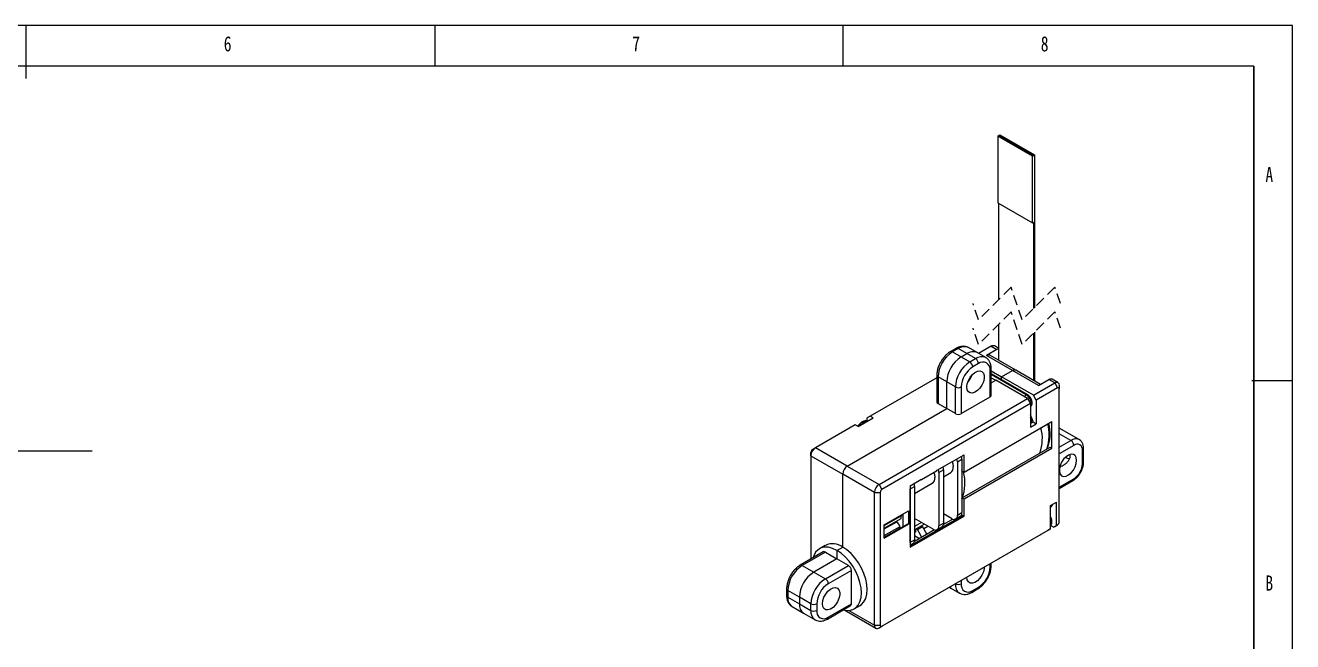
# Model space of a CAD drawing. Header units: millimetres. Extents: x 5 to 415, y 5 to 292.
# Drawn here: x 259.9 to 415, y 216.6 to 292 of the extents above; entities that cross this region are included whole.
import ezdxf

# ---------------------------------------------------------------- set-up
doc = ezdxf.new("R2010")
doc.units = ezdxf.units.MM
doc.linetypes.add('CENTERX2', pattern=[20.32, 12.7, -2.54, 2.54, -2.54])
doc.linetypes.add('HIDDEN', pattern=[1.905, 1.27, -0.635])
doc.layers.add('CENTER_LINE', color=7, linetype='CENTERX2')
doc.layers.add('NOTES', color=7, linetype='Continuous')
doc.styles.add('SLDTEXTSTYLE1', font='TXT', dxfattribs={"width": 0.75})

msp = doc.modelspace()

# ---------------------------------------------------------------- linework, layer by layer
at = {"color": 7, "linetype": 'Continuous', "lineweight": 18}
for p, q in [((415, 292), (5, 292)), ((260, 285.5), (260, 292)), ((310, 292), (310, 287)), ((360, 287), (360, 292)), ((415, 5), (415, 292)), ((410.25, 287), (10, 287)), ((378.91, 278.456), (379.051, 278.538)), ((383.152, 276.007), (378.91, 278.456)), ((378.91, 278.456), (378.91, 270.291)), ((379.051, 278.538), (379.157, 278.599)), ((383.294, 276.088), (379.051, 278.538)), ((379.051, 278.538), (383.294, 276.089)), ((379.157, 278.599), (383.4, 276.15)), ((383.294, 276.089), (383.4, 276.15)), ((383.4, 276.15), (383.4, 257.44)), ((383.152, 276.007), (383.294, 276.088)), ((383.152, 267.841), (383.152, 276.007)), ((383.294, 276.089), (383.294, 276.088)), ((378.91, 270.291), (383.152, 267.841)), ((379.051, 258.44), (379.051, 270.209)), ((383.152, 267.841), (383.294, 267.923)), ((383.294, 267.923), (383.294, 257.334)), ((379.051, 250.968), (379.051, 255.44)), ((383.4, 254.44), (383.4, 248.458)), ((383.294, 254.334), (383.294, 248.519)), ((373.816, 252.458), (373.109, 252.05)), ((374.066, 252.433), (373.359, 252.025)), ((373.359, 252.025), (374.42, 251.413)), ((375.127, 251.821), (374.066, 252.433)), ((374.42, 251.413), (375.127, 251.821)), ((374.42, 251.413), (375.48, 250.801)), ((376.187, 251.209), (375.127, 251.821)), ((376.377, 251.945), (375.316, 252.557)), ((377.437, 251.333), (376.377, 251.945)), ((378.097, 252.718), (376.567, 251.835)), ((378.804, 252.31), (377.531, 251.575)), ((380.713, 249.738), (377.531, 251.575)), ((381.113, 249.778), (377.931, 251.615)), ((378.097, 252.718), (378.804, 252.31)), ((379.051, 252.438), (378.497, 252.758)), ((375.48, 250.801), (376.187, 251.209)), ((376.541, 250.596), (375.834, 250.188)), ((377.955, 246.514), (377.955, 249.78)), ((378.102, 246.718), (378.102, 249.984)), ((384.129, 248.037), (381.113, 249.778)), ((371.445, 248.878), (363.283, 244.166)), ((371.445, 249.167), (371.445, 245.901)), ((372.652, 248.351), (371.591, 248.963)), ((371.591, 248.963), (371.591, 245.697)), ((373.713, 247.739), (372.652, 248.351)), ((372.652, 245.085), (372.652, 248.351)), ((378.102, 249.695), (379.369, 248.963)), ((382.544, 246.787), (378.102, 249.352)), ((378.102, 248.878), (378.662, 248.555)), ((378.102, 248.231), (378.662, 248.555)), ((382.551, 246.309), (378.662, 248.555)), ((379.369, 248.963), (380.713, 249.738)), ((383.259, 246.718), (379.369, 248.963)), ((379.369, 248.62), (379.369, 248.963)), ((383.895, 247.901), (380.713, 249.738)), ((383.259, 246.718), (385.875, 248.228)), ((383.895, 247.901), (385.168, 248.636)), ((385.875, 248.228), (385.168, 248.636)), ((386.275, 248.268), (385.568, 248.676)), ((385.875, 248.228), (386.228, 247.616)), ((415, 248.5), (410, 248.5)), ((373.713, 244.473), (373.713, 247.739)), ((374.42, 247.739), (374.42, 244.473)), ((383.612, 246.105), (383.259, 246.718)), ((386.228, 247.616), (383.612, 246.105)), ((386.441, 247.901), (386.441, 247.493)), ((386.441, 231.244), (386.441, 247.493)), ((364.379, 235.819), (382.551, 246.309)), ((382.905, 245.697), (364.732, 235.206)), ((371.591, 245.697), (372.652, 245.085)), ((374.42, 244.473), (377.955, 246.514)), ((382.551, 246.309), (382.905, 245.697)), ((382.905, 245.697), (382.905, 242.839)), ((382.905, 245.264), (383.006, 245.408)), ((383.612, 246.105), (383.612, 243.247)), ((360.49, 238.064), (372.652, 245.085)), ((361.798, 242.901), (363.636, 243.962)), ((363.283, 244.166), (362.929, 243.962)), ((362.929, 243.58), (362.929, 243.962)), ((363.636, 243.962), (363.283, 244.166)), ((373.713, 244.473), (372.652, 245.085)), ((383.226, 243.5), (382.905, 244.328)), ((361.444, 243.105), (356.601, 240.309)), ((361.798, 242.901), (361.444, 243.105)), ((374.773, 237.328), (385.521, 243.533)), ((382.905, 242.839), (383.612, 243.247)), ((383.219, 243.475), (383.612, 243.247)), ((385.521, 240.267), (385.521, 243.533)), ((388.855, 241.304), (386.441, 242.698)), ((356.035, 239.329), (356.035, 239.737)), ((356.035, 239.329), (359.924, 237.084)), ((356.035, 239.329), (356.035, 226.679)), ((356.601, 240.309), (356.247, 240.105)), ((360.49, 238.064), (356.601, 240.309)), ((371.485, 237.553), (374.773, 239.451)), ((373.96, 238.574), (374.526, 238.9)), ((374.526, 238.9), (374.526, 232.368)), ((374.568, 234.181), (385.316, 240.385)), ((374.773, 234.062), (385.521, 240.267)), ((374.773, 237.328), (374.773, 239.451)), ((385.316, 240.385), (385.521, 240.267)), ((389.269, 238.347), (389.269, 239.98)), ((389.415, 238.551), (389.415, 240.184)), ((360.49, 238.064), (364.379, 235.819)), ((371.415, 237.431), (369.576, 236.369)), ((371.415, 237.431), (371.485, 237.553)), ((371.697, 237.267), (372.263, 237.594)), ((372.263, 237.594), (372.263, 231.062)), ((373.96, 238.574), (373.96, 232.041)), ((374.568, 237.447), (374.526, 237.605)), ((374.568, 237.447), (374.773, 237.328)), ((363.813, 234.839), (359.924, 237.084)), ((359.924, 228.143), (359.924, 237.084)), ((364.379, 235.819), (364.732, 235.206)), ((368.197, 235.655), (369.505, 236.41)), ((368.727, 234.719), (370.892, 235.968)), ((369.505, 236.41), (369.576, 236.369)), ((369.576, 236.369), (369.505, 236.41)), ((371.697, 237.267), (371.697, 230.735)), ((372.263, 236.76), (373.154, 237.274)), ((386.441, 235.32), (388.105, 236.281)), ((363.813, 234.839), (364.52, 234.839)), ((363.813, 218.59), (363.813, 234.839)), ((364.52, 234.839), (364.52, 218.59)), ((368.162, 235.226), (368.727, 235.553)), ((368.162, 235.226), (368.162, 228.694)), ((368.197, 235.655), (368.197, 228.143)), ((368.727, 235.553), (368.727, 229.021)), ((374.526, 234.072), (374.568, 234.181)), ((374.568, 234.181), (374.773, 234.062)), ((374.773, 231.939), (374.773, 234.062)), ((385.38, 233.245), (386.087, 233.653)), ((385.38, 233.005), (385.618, 233.344)), ((385.38, 230.387), (385.38, 233.245)), ((386.087, 230.795), (386.087, 233.653)), ((365.015, 230.879), (367.985, 232.593)), ((365.015, 230.776), (367.098, 231.978)), ((365.015, 230.454), (367.099, 231.657)), ((367.278, 232.185), (367.278, 230.62)), ((367.985, 232.593), (367.985, 230.96)), ((374.667, 232), (368.197, 228.265)), ((368.197, 228.143), (374.773, 231.939)), ((370.99, 230.327), (368.727, 231.633)), ((369.576, 231.143), (368.727, 230.653)), ((373.413, 231.562), (372.245, 230.888)), ((373.253, 231.633), (372.263, 232.204)), ((373.753, 231.583), (374.319, 231.91)), ((373.96, 232.041), (374.526, 232.368)), ((374.218, 231.852), (374.314, 231.796)), ((374.667, 232), (374.773, 231.939)), ((385.467, 231.65), (385.38, 231.874)), ((385.026, 230.183), (364.379, 218.263)), ((364.732, 218.467), (385.38, 230.387)), ((367.926, 230.994), (365.015, 229.314)), ((365.015, 229.245), (367.985, 230.96)), ((365.015, 229.245), (365.015, 230.879)), ((365.015, 229.555), (366.958, 230.676)), ((365.015, 229.348), (366.873, 230.42)), ((367.985, 230.96), (367.926, 230.994)), ((371.15, 230.256), (368.709, 228.847)), ((369.93, 230.939), (368.727, 230.245)), ((368.727, 230.041), (368.834, 229.98)), ((368.834, 230.306), (368.834, 229.98)), ((368.94, 230.367), (369.066, 230.294)), ((369.066, 230.294), (369.703, 230.662)), ((369.576, 230.735), (369.703, 230.662)), ((369.852, 230.415), (370.344, 230.7)), ((371.49, 230.277), (372.056, 230.604)), ((371.697, 230.735), (372.263, 231.062)), ((385.38, 230.387), (385.026, 230.183)), ((385.733, 230.591), (385.38, 230.795)), ((385.733, 230.591), (386.087, 230.795)), ((385.875, 230.672), (385.733, 230.591)), ((385.875, 230.672), (386.228, 230.877)), ((386.087, 230.795), (386.228, 230.877)), ((357.799, 228.353), (357.092, 227.945)), ((359.217, 227.735), (359.924, 228.143)), ((368.162, 228.694), (368.727, 229.021)), ((368.197, 228.376), (368.52, 228.563)), ((368.727, 229.551), (369.328, 229.204)), ((357.553, 227.555), (354.724, 225.922)), ((357.803, 227.53), (354.974, 225.898)), ((359.217, 226.714), (356.388, 225.081)), ((357.803, 227.53), (359.217, 226.714)), ((359.217, 227.735), (359.217, 226.714)), ((360.631, 225.898), (359.217, 226.714)), ((354.974, 225.898), (356.388, 225.081)), ((356.388, 225.081), (357.803, 224.265)), ((357.803, 224.265), (360.631, 225.898)), ((360.985, 225.285), (358.156, 223.652)), ((360.985, 221.202), (360.985, 225.285)), ((378.102, 225.896), (378.102, 226.185)), ((353.06, 223.04), (353.06, 222.223)), ((354.621, 222.019), (353.207, 222.836)), ((353.207, 222.836), (353.207, 222.019)), ((353.207, 222.019), (354.621, 221.203)), ((356.035, 221.203), (354.621, 222.019)), ((354.621, 222.019), (354.621, 221.203)), ((372.98, 223.228), (373.17, 223.118)), ((373.005, 223.243), (373.17, 223.118)), ((373.17, 223.118), (374.23, 222.506)), ((375.73, 222.605), (376.437, 223.013)), ((375.834, 222.834), (376.541, 223.242)), ((353.724, 220.875), (355.139, 220.058)), ((354.621, 221.203), (356.035, 220.386)), ((356.035, 220.386), (356.035, 221.203)), ((356.742, 221.203), (356.742, 220.386)), ((358.053, 219.341), (360.881, 220.974)), ((358.156, 219.57), (360.985, 221.202)), ((360.168, 220.423), (363.979, 218.223)), ((361.342, 220.584), (362.049, 220.992)), ((355.139, 220.058), (356.553, 219.242)), ((363.813, 218.59), (364.52, 218.59)), ((364.379, 218.263), (364.732, 218.467))]:
    msp.add_line(p, q, dxfattribs=at)
at = {"color": 7, "linetype": 'HIDDEN', "lineweight": 18}
for p, q in [((380.551, 259.94), (376.551, 255.94)), ((381.9, 255.94), (380.551, 259.94)), ((385.9, 259.94), (381.9, 255.94)), ((386.575, 257.94), (385.9, 259.94)), ((376.551, 255.94), (375.876, 257.94)), ((380.551, 256.94), (376.551, 252.94)), ((381.9, 252.94), (380.551, 256.94)), ((385.9, 256.94), (381.9, 252.94)), ((386.575, 254.94), (385.9, 256.94)), ((376.551, 252.94), (375.876, 254.94))]:
    msp.add_line(p, q, dxfattribs=at)
at = {"color": 8, "linetype": 'Continuous', "lineweight": 18}
for p, q in [((382.394, 246.773), (378.102, 249.25)), ((382.834, 246.554), (382.787, 246.581)), ((382.945, 245.352), (382.905, 245.334)), ((382.905, 245.296), (382.945, 245.352)), ((383.13, 243.408), (382.905, 243.989)), ((387.855, 241.205), (386.441, 242.022)), ((386.441, 240.389), (387.855, 241.205)), ((388.208, 240.593), (386.441, 239.572)), ((386.441, 235.49), (388.208, 236.51)), ((385.557, 233.288), (385.38, 233.037)), ((365.015, 230.364), (366.558, 231.254)), ((377.955, 225.692), (377.955, 226.1)), ((373.712, 223.651), (373.713, 223.651)), ((373.713, 223.651), (373.713, 223.651)), ((374.42, 224.059), (374.42, 223.651)), ((360.695, 220.39), (363.813, 218.59))]:
    msp.add_line(p, q, dxfattribs=at)
at = {"color": 7, "linetype": 'Continuous', "lineweight": 18, "flags": 128}
for points in [[(375.174, 247.405), (375.127, 247.739), (375.174, 248.127), (375.311, 248.535), (375.526, 248.927), (375.8, 249.267), (376.108, 249.527), (376.423, 249.681), (376.718, 249.718), (376.965, 249.633), (377.143, 249.434), (377.236, 249.139), (377.236, 248.774), (377.143, 248.371), (376.965, 247.967), (376.718, 247.596), (376.423, 247.293), (376.108, 247.084), (375.8, 246.987), (375.526, 247.012), (375.311, 247.155), (375.174, 247.405)], [(388.515, 238.367), (388.562, 238.756), (388.515, 239.089), (388.378, 239.339), (388.162, 239.483), (387.889, 239.507), (387.58, 239.41), (387.265, 239.201), (386.971, 238.898), (386.724, 238.527), (386.546, 238.123), (386.452, 237.72), (386.452, 237.355), (386.546, 237.06), (386.724, 236.861), (386.971, 236.776), (387.265, 236.813), (387.58, 236.968), (387.889, 237.227), (388.162, 237.567), (388.378, 237.959), (388.515, 238.367)], [(373.336, 238.622), (373.418, 238.349), (373.465, 237.961)], [(371.097, 237.247), (371.155, 237.043), (371.202, 236.655)], [(367.098, 231.978), (367.042, 232.044), (367.039, 232.047)], [(372.403, 230.979), (372.267, 231.267), (372.263, 231.274)], [(369.575, 229.346), (369.438, 229.634), (369.066, 230.294)], [(370.211, 229.714), (370.075, 230.002), (369.703, 230.662)], [(359.217, 227.735), (358.695, 227.983), (358.189, 228.119), (357.714, 228.137), (357.285, 228.038), (356.915, 227.824), (356.614, 227.502), (356.393, 227.081), (356.315, 226.84)], [(362.049, 220.992), (362.226, 221.113), (362.527, 221.435), (362.748, 221.855), (362.884, 222.361), (362.929, 222.938), (362.884, 223.567), (362.748, 224.229), (362.527, 224.905), (362.226, 225.574), (361.856, 226.216), (361.427, 226.81), (360.952, 227.34), (360.446, 227.789), (359.924, 228.143)], [(359.996, 220.463), (360.245, 220.41), (360.72, 220.392), (361.149, 220.491), (361.519, 220.705), (361.819, 221.027), (362.041, 221.447), (362.176, 221.953), (362.222, 222.529), (362.176, 223.158), (362.041, 223.821), (361.819, 224.497), (361.519, 225.166), (361.149, 225.808), (360.72, 226.402), (360.245, 226.932), (359.739, 227.381), (359.217, 227.735)], [(377.248, 225.692), (377.236, 225.502), (377.143, 225.1), (376.965, 224.695), (376.718, 224.325), (376.423, 224.022), (376.108, 223.812), (375.8, 223.716), (375.526, 223.74), (375.311, 223.884), (375.174, 224.133), (375.127, 224.467)], [(357.496, 220.869), (357.449, 221.203), (357.496, 221.591), (357.633, 221.999), (357.848, 222.391), (358.122, 222.732), (358.431, 222.991), (358.746, 223.145), (359.04, 223.182), (359.287, 223.097), (359.465, 222.898), (359.559, 222.603), (359.559, 222.238), (359.465, 221.835), (359.287, 221.431), (359.04, 221.061), (358.746, 220.757), (358.431, 220.548), (358.122, 220.451), (357.848, 220.476), (357.633, 220.619), (357.496, 220.869)], [(373.17, 223.118), (373.17, 223.118), (373.005, 223.243)]]:
    msp.add_lwpolyline(points, dxfattribs=at)
at = {"color": 8, "linetype": 'Continuous', "lineweight": 18, "flags": 128}
for points in [[(382.945, 245.352), (382.983, 245.38), (383.007, 245.408)], [(385.38, 231.563), (385.409, 231.581), (385.438, 231.604), (385.458, 231.623), (385.467, 231.64), (385.467, 231.65)]]:
    msp.add_lwpolyline(points, dxfattribs=at)
at = {"color": 7, "linetype": 'Continuous', "lineweight": 18}
for centre, radius, start, end in [((375.429, 248.789), 3.842, 122.60549, 177.3945), ((376.49, 248.176), 3.842, 122.60549, 177.39452), ((375.859, 250.799), 1.257, 65.69299, 125.61745), ((377.765, 251.248), 0.402, 65.69283, 125.6176), ((378.331, 252.391), 0.402, 65.69283, 125.6176), ((379.072, 251.886), 0.502, 92.31471, 122.26608), ((377.551, 247.564), 3.842, 122.60547, 177.39452), ((377.49, 247.599), 3.074, 122.60549, 177.39449), ((375.066, 250.153), 0.768, 2.60548, 57.3945), ((375.773, 250.561), 0.768, 2.60553, 57.39445), ((377.093, 249.92), 0.873, 350.78591, 129.2033), ((380.947, 249.411), 0.402, 65.69342, 125.61727), ((373.339, 249.995), 2.522, 318.56151, 341.534), ((373.325, 250.003), 2.538, 318.6345, 341.37089), ((385.402, 248.309), 0.402, 65.69314, 125.61756), ((386.096, 247.957), 0.349, 350.78576, 129.20356), ((374.066, 248.421), 0.769, 242.60971, 297.39029), ((377.851, 246.743), 0.251, 294.37484, 354.30524), ((381.822, 245.734), 1.186, 341.2216, 61.18975), ((386.311, 247.514), 0.131, 350.7861, 129.20332), ((371.695, 245.926), 0.251, 185.69499, 245.62486), ((374.066, 245.155), 0.769, 242.60971, 297.39029), ((382.505, 244.527), 1.282, 288.15895, 299.17245), ((383.084, 243.552), 0.152, 287.89438, 339.73728), ((379.251, 241.43), 5.114, 339.6573, 15.11748), ((380.1, 241.92), 5.114, 339.65729, 15.11745), ((380.469, 242.034), 4.846, 337.37769, 15.32443), ((378.555, 241.777), 6.648, 0.34554, 12.83147), ((387.441, 240.558), 0.768, 2.60574, 57.39438), ((388.622, 240.085), 0.655, 350.78576, 129.20332), ((357.263, 239.273), 1.229, 122.60529, 177.39463), ((356.495, 239.716), 0.461, 122.60503, 177.39498), ((372.684, 238.55), 1.276, 1.05044, 18.05588), ((373.25, 238.877), 1.276, 1.05017, 18.05105), ((361.152, 237.028), 1.229, 122.60551, 177.39451), ((370.421, 237.244), 1.276, 1.05104, 18.05528), ((370.987, 237.571), 1.276, 1.05047, 18.05585), ((372.734, 237.878), 0.735, 304.82238, 6.48977), ((386.966, 238.452), 2.305, 302.6054, 357.39461), ((365.041, 234.783), 1.229, 122.60558, 177.39439), ((367.452, 235.529), 1.276, 1.05103, 18.0553), ((370.472, 236.572), 0.735, 304.82236, 6.48978), ((364.981, 234.818), 0.461, 122.60555, 177.39447), ((385.434, 233.515), 0.258, 263.41067, 298.32151), ((385.463, 233.453), 0.19, 299.58365, 342.88519), ((366.107, 230.873), 0.591, 40.24253, 48.07239), ((363.811, 228.928), 3.6, 29.05753, 40.2605), ((367.324, 232.435), 0.434, 236.45074, 263.94534), ((361.929, 231.798), 5.172, 358.43694, 1.99259), ((373.529, 231.971), 0.437, 230.79702, 9.21371), ((374.055, 232.305), 0.475, 303.72562, 7.58665), ((385.98, 231.265), 0.461, 302.60505, 357.39471), ((364, 231.51), 3.073, 339.21877, 344.25033), ((371.266, 230.665), 0.437, 230.79636, 9.21436), ((371.776, 231.006), 0.49, 304.81614, 6.49611), ((358.686, 226.471), 2.08, 53.4701, 115.2195), ((368.256, 228.958), 0.476, 303.76159, 7.55069), ((357.656, 227.326), 0.251, 54.38211, 114.30716), ((357.045, 222.661), 3.842, 122.60537, 177.39459), ((358.459, 221.845), 3.842, 122.60539, 177.39457), ((360.217, 225.25), 0.768, 2.6057, 57.39444), ((374.885, 225.831), 3.074, 302.60538, 357.39463), ((359.873, 221.028), 3.842, 122.60541, 177.39458), ((359.812, 221.063), 3.074, 122.60549, 177.39453), ((357.389, 223.617), 0.768, 2.60512, 57.39501), ((374.066, 224.333), 0.768, 242.60871, 297.39129), ((375.282, 223.511), 0.873, 170.78602, 309.20303), ((355.812, 221.052), 1.201, 172.79556, 235.8924), ((355.848, 221.068), 1.234, 173.74978, 234.93817), ((356.388, 221.885), 0.769, 242.60969, 297.39031), ((356.388, 221.069), 0.769, 242.60969, 297.39031), ((357.604, 220.246), 0.873, 170.786, 309.20304), ((360.749, 221.171), 0.237, 303.69035, 7.62169), ((364.158, 218.534), 0.349, 170.78574, 309.20334), ((364.65, 218.569), 0.131, 170.7859, 309.20277)]:
    msp.add_arc(centre, radius, start, end, dxfattribs=at)
at = {"color": 8, "linetype": 'Continuous', "lineweight": 18}
for centre, radius, start, end in [((373.213, 251.821), 0.252, 54.38429, 114.29158), ((373.92, 252.229), 0.251, 54.38225, 114.30704), ((374.798, 251.411), 1.257, 65.69279, 125.61765), ((376.921, 250.184), 1.26, 66.10654, 125.58153), ((377.851, 250.009), 0.251, 294.37619, 354.28977), ((371.695, 249.192), 0.251, 185.71023, 245.62448), ((382.644, 246.382), 0.464, 122.69753, 163.61504), ((382.48, 246.66), 0.142, 63.6132, 127.67134), ((362.899, 242.463), 1.114, 86.64917, 153.34543), ((363.117, 242.412), 1.12, 105.22257, 134.77208), ((388.441, 240.387), 1.007, 65.83608, 125.60497), ((389.165, 240.209), 0.251, 294.37592, 354.29079), ((369.818, 235.975), 5.074, 338.11641, 15.99857), ((389.165, 238.576), 0.251, 294.37464, 354.30545), ((387.966, 236.482), 0.244, 304.66682, 6.64522), ((384.633, 231.185), 0.824, 334.96631, 25.03369), ((354.829, 225.705), 0.242, 53.00821, 115.69706), ((377.851, 225.921), 0.251, 294.37413, 354.30545), ((374.935, 223.515), 1.23, 173.66284, 235.40357), ((353.299, 223.057), 0.24, 184.04456, 247.26), ((353.31, 222.248), 0.251, 185.69546, 245.62396), ((354.398, 221.869), 1.201, 172.79556, 235.8924), ((375.584, 222.809), 0.252, 305.70612, 5.61947), ((376.291, 223.218), 0.252, 305.71019, 5.61908), ((357.257, 220.251), 1.23, 173.66283, 235.40358), ((357.906, 219.545), 0.252, 305.70598, 5.6198)]:
    msp.add_arc(centre, radius, start, end, dxfattribs=at)
at = {"color": 7, "linetype": 'Continuous', "lineweight": 18}
for points, knots in [([(373.109, 252.05), (373.036, 252.004), (372.822, 251.872), (372.503, 251.59), (372.167, 251.2), (371.883, 250.758), (371.659, 250.284), (371.507, 249.795), (371.449, 249.418), (371.446, 249.21), (371.445, 249.167)], [0, 0, 0, 0, 0.07461715, 0.21777604, 0.36719162, 0.51961243, 0.67164181, 0.82008554, 0.96274161, 1, 1, 1, 1]), ([(375.317, 252.541), (375.253, 252.58), (375.086, 252.682), (374.764, 252.73), (374.388, 252.7), (374.069, 252.594), (373.884, 252.494), (373.816, 252.458)], [0, 0, 0, 0, 0.1412223, 0.3683879, 0.6008995, 0.8546113, 1, 1, 1, 1]), ([(378.102, 249.984), (378.099, 250.068), (378.092, 250.302), (378.009, 250.656), (377.824, 250.998), (377.626, 251.225), (377.472, 251.3), (377.423, 251.324)], [0, 0, 0, 0, 0.15972459, 0.44485023, 0.67724372, 0.89687311, 1, 1, 1, 1]), ([(383.006, 245.408), (383.036, 245.46), (383.104, 245.581), (383.129, 245.817), (383.084, 246.091), (382.961, 246.369), (382.782, 246.619), (382.62, 246.734), (382.544, 246.787)], [0, 0, 0, 0, 0.110565, 0.2590931, 0.4331674, 0.6284352, 0.8261701, 1, 1, 1, 1]), ([(362.929, 243.58), (362.917, 243.587), (362.83, 243.63), (362.628, 243.606), (362.361, 243.515), (362.099, 243.322), (361.908, 243.128), (361.827, 242.989), (361.806, 242.953)], [0, 0, 0, 0, 0.0297825, 0.2114402, 0.4121741, 0.6483952, 0.9107722, 1, 1, 1, 1]), ([(389.415, 240.184), (389.413, 240.262), (389.405, 240.462), (389.327, 240.769), (389.153, 241.06), (388.985, 241.242), (388.868, 241.29), (388.849, 241.298)], [0, 0, 0, 0, 0.1786266, 0.4572283, 0.7110965, 0.954166, 1, 1, 1, 1]), ([(387.731, 239.235), (387.727, 239.177), (387.719, 239.057), (387.658, 238.885), (387.567, 238.72), (387.461, 238.586), (387.353, 238.474), (387.25, 238.383), (387.139, 238.296), (387.022, 238.214), (386.899, 238.137), (386.772, 238.064), (386.641, 237.993), (386.548, 237.946), (386.499, 237.921), (386.494, 237.918)], [0, 0, 0, 0, 0.0922385, 0.1885885, 0.2859133, 0.3886858, 0.4586983, 0.5311125, 0.6052546, 0.6814849, 0.7573056, 0.8347238, 0.9129394, 0.9920645, 1, 1, 1, 1]), ([(387.664, 238.917), (387.646, 238.92), (387.545, 238.937), (387.391, 239.011), (387.272, 239.101), (387.222, 239.139)], [0, 0, 0, 0, 0.1074464, 0.616687, 1, 1, 1, 1]), ([(387.703, 239.438), (387.706, 239.43), (387.725, 239.364), (387.728, 239.295), (387.731, 239.235)], [0, 0, 0, 0, 0.1241888, 1, 1, 1, 1]), ([(388.105, 236.281), (388.172, 236.323), (388.366, 236.445), (388.65, 236.709), (388.938, 237.072), (389.17, 237.482), (389.334, 237.918), (389.408, 238.28), (389.414, 238.491), (389.415, 238.551)], [0, 0, 0, 0, 0.0872518, 0.2517841, 0.4229739, 0.5963494, 0.7676812, 0.9335731, 1, 1, 1, 1]), ([(385.356, 230.809), (385.381, 230.828), (385.461, 230.891), (385.529, 231.068), (385.556, 231.31), (385.518, 231.511), (385.476, 231.625), (385.467, 231.65)], [0, 0, 0, 0, 0.10387915, 0.33392705, 0.59841998, 0.91088622, 1, 1, 1, 1]), ([(354.724, 225.922), (354.651, 225.877), (354.438, 225.744), (354.118, 225.462), (353.782, 225.072), (353.498, 224.631), (353.274, 224.157), (353.122, 223.667), (353.064, 223.29), (353.061, 223.083), (353.06, 223.04)], [0, 0, 0, 0, 0.0746173, 0.2177757, 0.3671917, 0.5196128, 0.6716415, 0.8200851, 0.9627421, 1, 1, 1, 1]), ([(376.437, 223.013), (376.511, 223.059), (376.724, 223.192), (377.044, 223.473), (377.379, 223.863), (377.664, 224.305), (377.887, 224.779), (378.04, 225.269), (378.097, 225.645), (378.101, 225.853), (378.102, 225.896)], [0, 0, 0, 0, 0.07461717, 0.21777566, 0.36719184, 0.51961264, 0.67164155, 0.82008503, 0.96274215, 1, 1, 1, 1]), ([(353.06, 222.223), (353.063, 222.139), (353.07, 221.905), (353.152, 221.551), (353.338, 221.21), (353.532, 220.986), (353.68, 220.913), (353.724, 220.891)], [0, 0, 0, 0, 0.1614427, 0.4496351, 0.6845265, 0.906517, 1, 1, 1, 1]), ([(374.245, 222.515), (374.304, 222.479), (374.466, 222.38), (374.782, 222.333), (375.158, 222.363), (375.478, 222.469), (375.663, 222.569), (375.73, 222.605)], [0, 0, 0, 0, 0.1319861, 0.3615946, 0.5966069, 0.8530472, 1, 1, 1, 1]), ([(356.567, 219.25), (356.626, 219.214), (356.788, 219.116), (357.105, 219.069), (357.48, 219.099), (357.8, 219.205), (357.985, 219.304), (358.053, 219.341)], [0, 0, 0, 0, 0.1319862, 0.3615948, 0.5966067, 0.8530472, 1, 1, 1, 1])]:
    msp.add_open_spline(points, degree=3, knots=knots, dxfattribs=at)
at = {"layer": 'CENTER_LINE', "linetype": 'CENTERX2', "lineweight": 18}
msp.add_line((268.045, 239.89), (177.759, 239.89), dxfattribs=at)
at = {"layer": 'NOTES', "color": 7}
msp.add_line((410.25, 287), (410.25, 10), dxfattribs=at)

# ---------------------------------------------------------------- texts
at = {"color": 7, "linetype": 'Continuous', "lineweight": 0, "char_height": 1.852, "attachment_point": 1, "style": 'SLDTEXTSTYLE1'}
for s, insert in [('6', (284.167, 290.668)), ('7', (334.167, 290.668)), ('8', (384.167, 290.668)), ('A', (411.667, 274.668)), ('B', (411.667, 224.668))]:
    msp.add_mtext(s, dxfattribs=dict(at, insert=insert))

doc.saveas('drawing.dxf')
